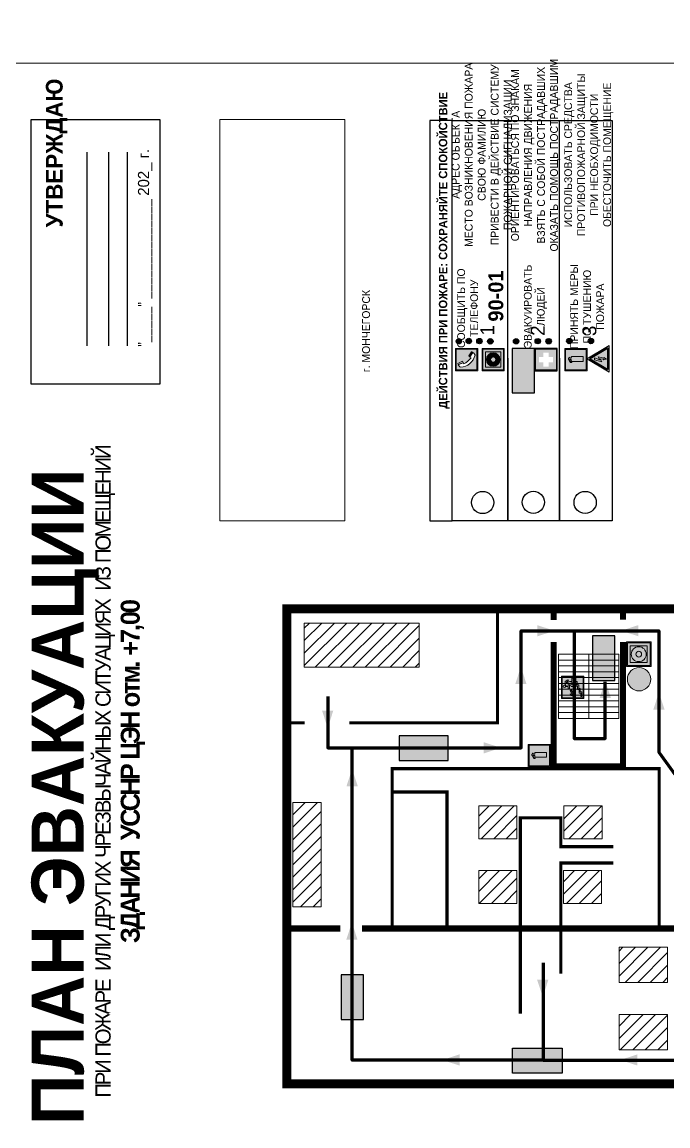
# Model space of a CAD drawing. Header units: millimetres. Extents: x 13810 to 67229, y 12374 to 21950.
# Drawn here: x 19675.6 to 19907.6, y 14560.3 to 14956.6 of the extents above; entities that cross this region are included whole.
import ezdxf

# ---------------------------------------------------------------- set-up
doc = ezdxf.new("R2010")
doc.units = ezdxf.units.MM
doc.layers.add('План_Штампы', color=7, linetype='Continuous')
doc.styles.add('обычный', font='arial.ttf')
picture_1 = doc.add_image_def('image1.jpg', size_in_pixel=(337, 105))
pattern_1 = [(45, (-1038.5477, 12247.7432), (-2.24506403, 2.24506403), [])]

# ---------------------------------------------------------------- blocks, each defined once
blk = doc.blocks.new('A$C3E6D3DDE')
at = {"lineweight": 5}
h = blk.add_hatch(color=40, dxfattribs=at)
h.paths.add_polyline_path([(24.1, 1.45), (16.46, -11.35), (31.74, -11.35)])
h.paths.add_polyline_path([(24.09, -0.46), (30.03, -10.41), (18.14, -10.41)], flags=16)
h.paths.add_polyline_path([(24.54, -3.08), (23.41, -6.02), (25.13, -5.01), (24.33, -8.5), (24.82, -8.27), (23.79, -9.86), (23.4, -8.04), (23.8, -8.43), (24.04, -6.29), (22.39, -7.25), (23.44, -3.08)], flags=0)
h = blk.add_hatch(color=256, dxfattribs=at)
h.paths.add_polyline_path([(24.37, 0.03, 0.567511), (23.82, 0.03), (17.59, -10.4, 0.582454), (17.86, -10.88), (30.32, -10.88, 0.582149), (30.6, -10.4)])
h.paths.add_polyline_path([(24.09, -0.46), (18.14, -10.41), (30.03, -10.41)], flags=16)
h.paths.add_polyline_path([(24.54, -3.08), (23.41, -6.02), (25.13, -5.01), (24.33, -8.5), (24.82, -8.27), (23.79, -9.86), (23.4, -8.04), (23.8, -8.43), (24.04, -6.29), (22.39, -7.25), (23.44, -3.08)], flags=0)
h = blk.add_hatch(color=40, dxfattribs=at)
h.paths.add_polyline_path([(24.09, -0.46), (18.14, -10.41), (30.03, -10.41)])
h.paths.add_polyline_path([(24.82, -8.27), (23.79, -9.86), (23.4, -8.04), (23.8, -8.43), (24.04, -6.29), (22.39, -7.25), (23.44, -3.08), (24.54, -3.08), (23.41, -6.02), (25.13, -5.01), (24.33, -8.5)], flags=16)
at = {"color": 40, "lineweight": 5}
for p, q in [((16.46, -11.35), (24.1, 1.45)), ((24.1, 1.45), (31.74, -11.35))]:
    blk.add_line(p, q, dxfattribs=at)
at = {"lineweight": 5}
for p, q in [((17.59, -10.4), (23.82, 0.03)), ((24.37, 0.03), (30.6, -10.4)), ((18.14, -10.41), (24.09, -0.46)), ((23.44, -3.08), (22.39, -7.25)), ((22.39, -7.25), (24.04, -6.29)), ((23.41, -6.02), (24.54, -3.08)), ((25.13, -5.01), (23.41, -6.02)), ((24.54, -3.08), (23.44, -3.08)), ((24.04, -6.29), (23.8, -8.43)), ((24.09, -0.46), (30.03, -10.41)), ((24.33, -8.5), (25.13, -5.01)), ((17.86, -10.88), (30.32, -10.88)), ((18.14, -10.41), (30.03, -10.41)), ((23.8, -8.43), (23.4, -8.04)), ((23.4, -8.04), (23.79, -9.86)), ((23.79, -9.86), (24.82, -8.27)), ((24.82, -8.27), (24.33, -8.5))]:
    blk.add_line(p, q, dxfattribs=at)
at = {"color": 50, "lineweight": 5}
blk.add_line((31.74, -11.35), (16.46, -11.35), dxfattribs=at)
blk = doc.blocks.new('A$C456E1F9C')
at = {"lineweight": 5}
h = blk.add_hatch(color=242, dxfattribs=at)
h.paths.add_polyline_path([(0.51, -1.47), (0.51, -13.26), (12.29, -13.26), (12.29, -1.47)])
h.paths.add_polyline_path([(5.42, -4.95, -0.254479), (4.78, -5.4), (3.52, -2.53, -0.209735), (4.23, -2.4)], flags=16)
h.paths.add_polyline_path([(8.53, -8.6), (10.87, -10.17), (10.54, -10.76), (8.03, -9.13, -0.192251)], flags=16)
h.paths.add_polyline_path([(4.61, -5.49, 0.005518), (3.87, -5.72, 0.128647), (7.49, -10.01, 0.00809), (7.83, -9.33), (10.47, -10.97, -0.16736), (8.99, -12.25, -0.327862), (1.95, -3.95, -0.166952), (3.36, -2.62)], flags=16)
at = {"color": 242, "lineweight": 5}
for p, q in [((0, -13.77), (0, -0.97)), ((12.8, -0.97), (0, -0.97)), ((4.61, -5.49), (3.36, -2.62)), ((3.52, -2.53), (4.78, -5.4)), ((4.23, -2.4), (5.42, -4.95)), ((12.8, -13.77), (12.8, -0.97)), ((7.83, -9.33), (10.47, -10.97)), ((8.03, -9.13), (10.54, -10.76)), ((10.81, -10.12), (8.53, -8.6)), ((10.54, -10.76), (10.8, -10.3)), ((10.8, -10.3), (10.81, -10.12)), ((0, -13.77), (12.8, -13.77))]:
    blk.add_line(p, q, dxfattribs=at)
blk.add_lwpolyline([(0.51, -1.47), (12.29, -1.47), (12.29, -13.26), (0.51, -13.26)], close=True, dxfattribs=at)
for centre, radius, start, end in [((4.59, -5.34), 2.99, 114.28453, 152.19739), ((11.12, -3.31), 9.19, 183.99153, 256.60086), ((4.02, -3.27), 0.891, 76.32839, 123.70924), ((14.98, -39.1), 35.17, 107.14873, 108.41345), ((13.86, -0.94), 11.08, 205.55365, 234.87622), ((4.68, -4.59), 0.824, 276.9621, 334.07228), ((-13.31, 0.8), 23.44, 332.54871, 334.40268), ((8.94, -9.5), 0.989, 114.40924, 157.93883), ((7.87, -9.46), 3, 291.92908, 329.9329)]:
    blk.add_arc(centre, radius, start, end, dxfattribs=at)
blk = doc.blocks.new('A$C54414219')
at = {"true_color": 0xffffff}
h = blk.add_hatch(color=7, dxfattribs=at)
h.paths.add_polyline_path([(2.39, -9.45), (2.39, -18.3), (11.23, -18.3), (11.23, -9.45)], flags=0)
h.paths.add_polyline_path([(10.71, -13.87, -1), (2.92, -13.87, -1)], flags=0)
h.paths.add_polyline_path([(8.3, -13.87, -1), (5.33, -13.87, -1)], flags=0)
h.paths.add_polyline_path([(0.41, -7.47), (0.41, -20.27), (13.21, -20.27), (13.21, -7.47)])
h.paths.add_polyline_path([(0.92, -19.77), (12.71, -19.77), (12.71, -7.98), (0.92, -7.98)], flags=16)
h.paths.add_polyline_path([(11.23, -9.45), (11.23, -18.3), (2.39, -18.3), (2.39, -9.45)], flags=0)
at = {"lineweight": 5}
h = blk.add_hatch(color=242, dxfattribs=at)
h.paths.add_polyline_path([(12.71, -7.98), (0.92, -7.98), (0.92, -19.77), (12.71, -19.77)])
h.paths.add_polyline_path([(11.23, -18.3), (2.39, -18.3), (2.39, -9.45), (11.23, -9.45)], flags=16)
h.paths.add_polyline_path([(10.71, -13.87, -1), (2.92, -13.87, -1)], flags=0)
h.paths.add_polyline_path([(8.3, -13.87, -1), (5.33, -13.87, -1)], flags=0)
at = {"true_color": 0xffffff}
h = blk.add_hatch(color=7, dxfattribs=at)
h.paths.add_polyline_path([(2.39, -9.45), (2.39, -18.3), (11.23, -18.3), (11.23, -9.45)])
h.paths.add_polyline_path([(10.71, -13.87, -1), (2.92, -13.87, -1)], flags=16)
h.paths.add_polyline_path([(8.3, -13.87, -1), (5.33, -13.87, -1)], flags=0)
at = {"lineweight": 5}
h = blk.add_hatch(color=242, dxfattribs=at)
h.paths.add_polyline_path([(2.92, -13.87, 1), (10.71, -13.87, 1)])
h.paths.add_polyline_path([(8.3, -13.87, -1), (5.33, -13.87, -1)], flags=16)
at = {"color": 242, "lineweight": 5}
for p, q in [((0.41, -20.27), (0.41, -7.47)), ((0.41, -7.47), (13.21, -7.47)), ((0.41, -7.47), (13.21, -7.47)), ((13.21, -20.27), (13.21, -7.47)), ((0.41, -20.27), (13.21, -20.27))]:
    blk.add_line(p, q, dxfattribs=at)
for points in [[(0.92, -7.98), (12.71, -7.98), (12.71, -19.77), (0.92, -19.77)], [(2.39, -9.45), (11.23, -9.45), (11.23, -18.3), (2.39, -18.3)]]:
    blk.add_lwpolyline(points, close=True, dxfattribs=at)
for radius in [3.89, 1.49]:
    blk.add_circle((6.81, -13.87), radius, dxfattribs=at)
blk = doc.blocks.new('A$C32E8229D')
at = {"true_color": 0xffffff}
blk.add_hatch(color=7, dxfattribs=at).paths.add_polyline_path([(0, 0), (0, -8), (16, -8), (16, 0)])
h = blk.add_hatch(color=126)
h.paths.add_polyline_path([(0.2, -0.2), (15.8, -0.2), (15.8, -7.8), (0.2, -7.8)])
h.paths.add_polyline_path([(13.49, -2.05), (12.08, -2.05), (11.37, -2.63, 0.162397), (11.29, -2.84), (11.29, -3.63), (10.35, -3.63), (10.35, -4.05), (11.68, -4.05), (11.68, -3.48), (12.26, -4.28), (11.29, -5.1), (11.29, -6.78), (11.85, -6.78), (11.85, -5.44), (12.8, -4.64), (12.8, -5.94), (14.46, -5.94), (14.46, -5.39), (13.45, -5.39), (13.45, -3.97), (12.46, -2.59), (13.15, -2.59), (13.69, -3.34), (14.18, -3)], flags=16)
h.paths.add_polyline_path([(10.74, -1.82, 1), (11.8, -1.82, 1)], flags=16)
h.paths.add_polyline_path([(9.39, -3.59), (5.99, -3.59), (6.56, -3.03), (5.91, -3.03), (5.1, -3.83), (5.91, -4.64), (6.56, -4.64), (5.99, -4.09), (9.39, -4.09)], flags=16)
h.paths.add_polyline_path([(4.29, -1.08), (1.72, -1.08), (1.72, -6.6), (4.29, -6.6)], flags=16)
at = {"color": 126}
blk.add_lwpolyline([(16, -8), (0, -8), (0, 0), (16, 0)], close=True, dxfattribs=at)
blk = doc.blocks.new('A$C18900ED3')
h = blk.add_hatch(color=126)
h.paths.add_polyline_path([(-0.18, -0.18), (-7.02, -0.18), (-7.02, -7.02), (-0.18, -7.02)])
h.paths.add_polyline_path([(-5.89, -4.46), (-5.89, -2.77), (-4.46, -2.77), (-4.46, -1.31), (-2.77, -1.31), (-2.77, -2.77), (-1.33, -2.77), (-1.33, -4.46), (-2.77, -4.46), (-2.77, -5.89), (-4.46, -5.89), (-4.46, -4.46)], flags=16)
at = {"color": 126}
for p, q in [((-7.2, 0), (-7.2, -7.2)), ((0, 0), (-7.2, 0)), ((0, -7.2), (0, 0)), ((-7.02, -7.02), (-7.02, -0.18)), ((-7.02, -0.18), (-0.18, -0.18)), ((-0.18, -0.18), (-0.18, -7.02)), ((-0.18, -7.02), (-7.02, -7.02)), ((-7.2, -7.2), (0, -7.2))]:
    blk.add_line(p, q, dxfattribs=at)
blk = doc.blocks.new('A$C3AD82952')
at = {"true_color": 0xf5f5ff}
h = blk.add_hatch(color=7, dxfattribs=at)
h.dxf.hatch_style = 1
h.paths.add_polyline_path([(8.21, 8.73, 0.414214), (7.89, 9.05), (7.22, 9.05), (7.22, 9.92), (7.59, 9.92, 1), (7.57, 10.36), (7.22, 10.36), (7.22, 10.6), (6.43, 10.6), (6.43, 10.36), (6.01, 10.36), (4.74, 9.59), (4.74, 8.69), (4.98, 8.73), (4.98, 9.26), (6.12, 9.91), (6.43, 9.91), (6.43, 9.05), (5.76, 9.05, 0.414214), (5.44, 8.73), (5.44, 2.2), (8.21, 2.2)], flags=0)
h.paths.add_polyline_path([(12.8, 12.8), (0, 12.8), (0, 0), (12.8, 0)])
h.paths.add_polyline_path([(0.51, 12.29), (12.29, 12.29), (12.29, 0.51), (0.51, 0.51)], flags=16)
h.paths.add_polyline_path([(4.74, 9.59), (6.01, 10.36), (6.43, 10.36), (6.43, 10.6), (7.22, 10.6), (7.22, 10.36), (7.59, 10.36, -0.94586), (7.59, 9.92), (7.22, 9.92), (7.22, 9.05), (7.89, 9.05, -0.414214), (8.21, 8.73), (8.21, 2.2), (5.44, 2.2), (5.44, 8.73, -0.414214), (5.76, 9.05), (6.43, 9.05), (6.43, 9.91), (6.12, 9.91), (4.98, 9.26), (4.98, 8.73), (4.74, 8.69)], flags=0)
h = blk.add_hatch(color=242)
h.dxf.hatch_style = 1
h.paths.add_polyline_path([(12.29, 12.29), (0.51, 12.29), (0.51, 0.51), (12.29, 0.51)])
h.paths.add_polyline_path([(4.74, 8.69), (4.74, 9.59), (6.01, 10.36), (6.43, 10.36), (6.43, 10.6), (7.22, 10.6), (7.22, 10.36), (7.59, 10.36, -0.94586), (7.59, 9.92), (7.22, 9.92), (7.22, 9.05), (7.89, 9.05, -0.414214), (8.21, 8.73), (8.21, 2.2), (5.44, 2.2), (5.44, 8.73, -0.414214), (5.76, 9.05), (6.43, 9.05), (6.43, 9.91), (6.12, 9.91), (4.98, 9.26), (4.98, 8.73)], flags=16)
h = blk.add_hatch(color=7, dxfattribs=at)
h.dxf.hatch_style = 1
h.paths.add_polyline_path([(8.21, 8.73, 0.414214), (7.89, 9.05), (7.22, 9.05), (7.22, 9.92), (7.59, 9.92, 1), (7.57, 10.36), (7.22, 10.36), (7.22, 10.6), (6.43, 10.6), (6.43, 10.36), (6.01, 10.36), (4.74, 9.59), (4.74, 8.69), (4.98, 8.73), (4.98, 9.26), (6.12, 9.91), (6.43, 9.91), (6.43, 9.05), (5.76, 9.05, 0.414214), (5.44, 8.73), (5.44, 2.2), (8.21, 2.2)])
at = {"color": 242, "lineweight": 5}
for p, q in [((0, 0), (0, 12.8)), ((0, 12.8), (12.8, 12.8)), ((12.8, 0), (12.8, 12.8)), ((6.01, 10.36), (4.74, 9.59)), ((4.74, 9.59), (4.74, 8.69)), ((4.74, 8.69), (4.98, 8.73)), ((4.98, 9.26), (6.12, 9.91)), ((4.98, 8.73), (4.98, 9.26)), ((5.44, 2.2), (5.44, 8.73)), ((5.76, 9.05), (6.43, 9.05)), ((6.01, 10.36), (6.43, 10.36)), ((6.12, 9.91), (6.43, 9.91)), ((7.22, 10.6), (6.43, 10.6)), ((6.43, 10.6), (6.43, 10.36)), ((6.43, 9.91), (6.43, 9.05)), ((7.22, 10.36), (7.22, 10.6)), ((7.59, 10.36), (7.22, 10.36)), ((7.22, 9.05), (7.22, 9.92)), ((7.59, 9.92), (7.22, 9.92)), ((7.89, 9.05), (7.22, 9.05)), ((8.21, 2.2), (8.21, 8.73)), ((0, 0), (12.8, 0)), ((5.44, 2.2), (8.21, 2.2))]:
    blk.add_line(p, q, dxfattribs=at)
blk.add_lwpolyline([(0.51, 12.29), (12.29, 12.29), (12.29, 0.51), (0.51, 0.51)], close=True, dxfattribs=at)
for centre, radius, start, end in [((5.76, 8.73), 0.32, 90, 180), ((7.58, 10.14), 0.223, 273.18746, 86.81254), ((7.89, 8.73), 0.32, 0, 90)]:
    blk.add_arc(centre, radius, start, end, dxfattribs=at)
blk = doc.blocks.new('A$C7B8C2D5B')
at = {"lineweight": 0}
h = blk.add_hatch(color=5, dxfattribs=at)
h.dxf.hatch_style = 1
h.paths.add_polyline_path([(1.4, -3.02, 1), (-2.11, -3.02, 1)])
at = {"color": 5, "lineweight": 0}
blk.add_circle((-0.36, -3.02), 1.75, dxfattribs=at)
blk = doc.blocks.new('A$C7B4425F7')
at = {"true_color": 0xffffff}
blk.add_hatch(color=7, dxfattribs=at).paths.add_polyline_path([(0, 0), (-16, 0), (-16, -8), (0, -8)])
h = blk.add_hatch(color=126)
h.paths.add_polyline_path([(-0.2, -0.2), (-15.8, -0.2), (-15.8, -7.8), (-0.2, -7.8)])
h.paths.add_polyline_path([(-11.76, -2.03), (-11.76, -3.66), (-11.17, -3.66, -0.568275), (-11.17, -6.18), (-12.58, -6.18), (-12.58, -2.03)], flags=16)
h.paths.add_polyline_path([(-13.33, -4.12, -0.495768), (-13.59, -6.18), (-15.03, -6.18), (-15.03, -2.03), (-13.59, -2.03, -0.487973)], flags=16)
h.paths.add_polyline_path([(-10.25, -2.03), (-9.48, -2.03), (-9.48, -6.18), (-10.25, -6.18)], flags=16)
h.paths.add_polyline_path([(-13.84, -3.69), (-14.24, -3.69), (-14.24, -3.03), (-13.9, -3.03, -0.692621)], flags=0)
h.paths.add_polyline_path([(-9.15, -2.03), (-8.4, -2.03), (-8.04, -3.07), (-7.68, -2.03), (-6.93, -2.03), (-7.64, -4.1), (-6.93, -6.18), (-7.68, -6.18), (-8.04, -5.14), (-8.4, -6.18), (-9.15, -6.18), (-8.44, -4.1)], flags=16)
h.paths.add_polyline_path([(-11.76, -4.46), (-11.42, -4.46, -0.692621), (-11.36, -5.12), (-11.76, -5.12)], flags=0)
h.paths.add_polyline_path([(-13.9, -5.2), (-14.24, -5.2), (-14.24, -4.55), (-13.84, -4.55, -0.708038)], flags=0)
edge = h.paths.add_edge_path(flags=16)
edge.add_ellipse((-5.51, -4.08), major_axis=(0, 2.05), ratio=0.586184, start_angle=0, end_angle=360)
edge = h.paths.add_edge_path(flags=0)
edge.add_ellipse((-5.51, -4.08), major_axis=(0, 1.14), ratio=0.454828, start_angle=0, end_angle=360)
h.paths.add_polyline_path([(-4.13, -4.96, 0.377264), (-3.48, -4.52, 0.0555), (-3.16, -2.03), (-1.66, -2.03), (-1.66, -4.96), (-0.96, -4.96), (-0.96, -7.01), (-1.75, -7.01), (-1.75, -6.18), (-3.3, -6.18), (-3.3, -7.02), (-4.13, -7.02)], flags=16)
h.paths.add_polyline_path([(-2.73, -2.91), (-2.28, -2.91), (-2.28, -4.96), (-3.05, -4.96, 0.079136)], flags=0)
at = {"color": 126}
blk.add_lwpolyline([(-16, -8), (0, -8), (0, 0), (-16, 0)], close=True, dxfattribs=at)
blk = doc.blocks.new('вниз 3')
at = {"lineweight": 0, "true_color": 0xffffff}
h = blk.add_hatch(color=7, dxfattribs=at)
h.dxf.hatch_style = 1
h.paths.add_polyline_path([(40997.5, -4475.69), (40997.25, -4475.28), (40995.76, -4476.15), (40995.97, -4475.23), (40995.39, -4475.56), (40995.05, -4476.83), (40996.33, -4477.17), (40996.91, -4476.83), (40996, -4476.55)], flags=0)
h.paths.add_polyline_path([(40999.81, -4473.95), (41000.22, -4473.95), (41000.64, -4474.67), (41001.03, -4474.43), (41000.46, -4473.49), (41000.42, -4473.49), (40999.43, -4473.49), (40998.68, -4473.92), (40998.68, -4474.57), (40997.88, -4474.57), (40997.88, -4475), (40999.14, -4475), (40999.14, -4474.43), (40999.14, -4474.38), (40999.59, -4475.15), (40998.72, -4475.67), (40998.72, -4477.06), (40999.24, -4477.06), (40999.24, -4475.96), (40999.95, -4475.56), (40999.95, -4476.43), (41001.61, -4476.43), (41001.61, -4475.88), (41000.47, -4475.88), (41000.47, -4475.12)], flags=0)
h.paths.add_polyline_path([(40999.2, -4473.24, 1), (40998.35, -4473.24, 1)], flags=0)
h.paths.add_polyline_path([(41000.46, -4477.26), (41001.69, -4477.26), (41001.69, -4476.84), (41000.03, -4476.84), (41000.03, -4477.39), (40998.78, -4477.39), (40998.78, -4477.95), (40997.53, -4477.95), (40997.53, -4478.5), (40996.29, -4478.5), (40996.29, -4479.06), (40995.05, -4479.06), (40995.05, -4479.48), (40995.29, -4479.48), (40996.72, -4479.48), (40996.72, -4478.92), (40997.97, -4478.92), (40997.97, -4478.36), (40999.2, -4478.36), (40999.2, -4477.81), (41000.46, -4477.81)], flags=0)
h.paths.add_polyline_path([(41002.37, -4472.17), (40994.37, -4472.17), (40994.37, -4480.17), (41002.37, -4480.17)])
h.paths.add_polyline_path([(41002.16, -4479.96), (40994.57, -4479.96), (40994.57, -4472.37), (41002.16, -4472.37)], flags=16)
h.paths.add_polyline_path([(41001.61, -4475.88), (41001.61, -4476.43), (40999.95, -4476.43), (40999.95, -4475.56), (40999.24, -4475.96), (40999.24, -4477.06), (40998.72, -4477.06), (40998.72, -4475.67), (40999.59, -4475.15), (40999.14, -4474.38), (40999.14, -4474.43), (40999.14, -4475), (40997.88, -4475), (40997.88, -4474.57), (40998.68, -4474.57), (40998.68, -4473.92), (40999.43, -4473.49), (41000.42, -4473.49), (41000.46, -4473.49), (41001.03, -4474.43), (41000.64, -4474.67), (41000.22, -4473.95), (40999.81, -4473.95), (41000.47, -4475.12), (41000.47, -4475.88)], flags=0)
h.paths.add_polyline_path([(41001.69, -4476.84), (41001.69, -4477.26), (41000.46, -4477.26), (41000.46, -4477.81), (40999.2, -4477.81), (40999.2, -4478.36), (40997.97, -4478.36), (40997.97, -4478.92), (40996.72, -4478.92), (40996.72, -4479.48), (40995.05, -4479.48), (40995.05, -4479.06), (40996.29, -4479.06), (40996.29, -4478.5), (40997.53, -4478.5), (40997.53, -4477.95), (40998.78, -4477.95), (40998.78, -4477.39), (41000.03, -4477.39), (41000.03, -4476.84)], flags=0)
h.paths.add_polyline_path([(40998.35, -4473.24, -1), (40999.2, -4473.24, -1)], flags=0)
h.paths.add_polyline_path([(40997.5, -4475.69), (40996, -4476.55), (40996.91, -4476.83), (40996.33, -4477.17), (40995.05, -4476.83), (40995.39, -4475.56), (40995.97, -4475.23), (40995.76, -4476.15), (40997.25, -4475.28)], flags=0)
at = {"lineweight": 0}
h = blk.add_hatch(color=126, dxfattribs=at)
h.dxf.hatch_style = 1
h.paths.add_polyline_path([(41002.16, -4472.37), (40994.57, -4472.37), (40994.57, -4479.96), (41002.16, -4479.96)])
h.paths.add_polyline_path([(40995.97, -4475.23), (40995.76, -4476.15), (40997.25, -4475.28), (40997.5, -4475.69), (40996, -4476.55), (40996.91, -4476.83), (40996.33, -4477.17), (40995.05, -4476.83), (40995.39, -4475.56)], flags=16)
h.paths.add_polyline_path([(40997.88, -4474.57), (40998.68, -4474.57), (40998.68, -4473.92), (40999.43, -4473.49), (41000.42, -4473.49), (41000.46, -4473.49), (41001.03, -4474.43), (41000.64, -4474.67), (41000.22, -4473.95), (40999.81, -4473.95), (41000.47, -4475.12), (41000.47, -4475.88), (41001.61, -4475.88), (41001.61, -4476.43), (40999.95, -4476.43), (40999.95, -4475.56), (40999.24, -4475.96), (40999.24, -4477.06), (40998.72, -4477.06), (40998.72, -4475.67), (40999.59, -4475.15), (40999.14, -4474.38), (40999.14, -4474.43), (40999.14, -4475), (40997.88, -4475)], flags=16)
h.paths.add_polyline_path([(40998.35, -4473.24, -1), (40999.2, -4473.24, -1)], flags=16)
h.paths.add_polyline_path([(40997.53, -4477.95), (40998.78, -4477.95), (40998.78, -4477.39), (41000.03, -4477.39), (41000.03, -4476.84), (41001.69, -4476.84), (41001.69, -4477.26), (41000.46, -4477.26), (41000.46, -4477.81), (40999.2, -4477.81), (40999.2, -4478.36), (40997.97, -4478.36), (40997.97, -4478.92), (40996.72, -4478.92), (40996.72, -4479.48), (40995.05, -4479.48), (40995.05, -4479.06), (40996.29, -4479.06), (40996.29, -4478.5), (40997.53, -4478.5)], flags=16)
at = {"lineweight": 0, "true_color": 0xffffff}
h = blk.add_hatch(color=7, dxfattribs=at)
h.dxf.hatch_style = 1
h.paths.add_polyline_path([(40999.2, -4473.24, 1), (40998.35, -4473.24, 1)])
h.paths.add_polyline_path([(40999.81, -4473.95), (41000.22, -4473.95), (41000.64, -4474.67), (41001.03, -4474.43), (41000.46, -4473.49), (41000.42, -4473.49), (40999.43, -4473.49), (40998.68, -4473.92), (40998.68, -4474.57), (40997.88, -4474.57), (40997.88, -4475), (40999.14, -4475), (40999.14, -4474.43), (40999.14, -4474.38), (40999.59, -4475.15), (40998.72, -4475.67), (40998.72, -4477.06), (40999.24, -4477.06), (40999.24, -4475.96), (40999.95, -4475.56), (40999.95, -4476.43), (41001.61, -4476.43), (41001.61, -4475.88), (41000.47, -4475.88), (41000.47, -4475.12)])
h.paths.add_polyline_path([(40999.2, -4477.81), (41000.46, -4477.81), (41000.46, -4477.26), (41001.69, -4477.26), (41001.69, -4476.84), (41000.03, -4476.84), (41000.03, -4477.39), (40998.78, -4477.39), (40998.78, -4477.95), (40997.53, -4477.95), (40997.53, -4478.5), (40996.29, -4478.5), (40996.29, -4479.06), (40995.05, -4479.06), (40995.05, -4479.48), (40995.29, -4479.48), (40996.72, -4479.48), (40996.72, -4478.92), (40997.97, -4478.92), (40997.97, -4478.36), (40999.2, -4478.36)])
h.paths.add_polyline_path([(40997.5, -4475.69), (40997.25, -4475.28), (40995.76, -4476.15), (40995.97, -4475.23), (40995.39, -4475.56), (40995.05, -4476.83), (40996.33, -4477.17), (40996.91, -4476.83), (40996, -4476.55)])
at = {"color": 126, "lineweight": 0}
for points in [[(40994.37, -4472.17), (41002.37, -4472.17), (41002.37, -4480.17), (40994.37, -4480.17)], [(40994.57, -4472.37), (41002.16, -4472.37), (41002.16, -4479.96), (40994.57, -4479.96)]]:
    blk.add_lwpolyline(points, close=True, dxfattribs=at)
for points in [[(40999.14, -4474.43), (40999.14, -4475), (40997.88, -4475), (40997.88, -4474.57), (40998.68, -4474.57), (40998.68, -4473.92), (40999.43, -4473.49), (41000.42, -4473.49), (41000.46, -4473.49), (41001.03, -4474.43), (41000.64, -4474.67), (41000.22, -4473.95), (40999.81, -4473.95), (41000.47, -4475.12), (41000.47, -4475.88), (41001.61, -4475.88), (41001.61, -4476.43), (40999.95, -4476.43), (40999.95, -4475.56), (40999.24, -4475.96), (40999.24, -4477.06), (40998.72, -4477.06), (40998.72, -4475.67), (40999.59, -4475.15), (40999.14, -4474.38), (40999.14, -4474.43)], [(40995.05, -4476.83), (40995.39, -4475.56), (40995.97, -4475.23), (40995.76, -4476.15), (40997.25, -4475.28), (40997.5, -4475.69), (40996, -4476.55), (40996.91, -4476.83), (40996.33, -4477.17), (40995.05, -4476.83)], [(40995.29, -4479.48), (40995.05, -4479.48), (40995.05, -4479.06), (40996.29, -4479.06), (40996.29, -4478.5), (40997.53, -4478.5), (40997.53, -4477.95), (40998.78, -4477.95), (40998.78, -4477.39), (41000.03, -4477.39), (41000.03, -4476.84), (41001.69, -4476.84), (41001.69, -4477.26), (41000.46, -4477.26), (41000.46, -4477.81), (40999.2, -4477.81), (40999.2, -4478.36), (40997.97, -4478.36), (40997.97, -4478.92), (40996.72, -4478.92), (40996.72, -4479.48), (40995.05, -4479.48)]]:
    blk.add_lwpolyline(points, dxfattribs=at)
blk.add_circle((40998.77, -4473.24), 0.426, dxfattribs=at)

msp = doc.modelspace()

# ---------------------------------------------------------------- hatches: boundary and pattern name
at = {"lineweight": 0}
h = msp.add_hatch(color=256, dxfattribs=at)
h.dxf.hatch_style = 1
h.paths.add_polyline_path([(19832.46, 14841.04, 1), (19832.46, 14842.98, 1)])
h = msp.add_hatch(color=256, dxfattribs=at)
h.dxf.hatch_style = 1
h.paths.add_polyline_path([(19836.04, 14841.15, 1), (19836.04, 14843.08, 1)])
h = msp.add_hatch(color=256, dxfattribs=at)
h.dxf.hatch_style = 1
h.paths.add_polyline_path([(19839.85, 14841.11, 1), (19839.85, 14843.04, 1)])
h = msp.add_hatch(color=256, dxfattribs=at)
h.dxf.hatch_style = 1
h.paths.add_polyline_path([(19843.78, 14841.03, 1), (19843.78, 14842.96, 1)])
h = msp.add_hatch(color=256, dxfattribs=at)
h.dxf.hatch_style = 1
h.paths.add_polyline_path([(19853.05, 14841.04, 1), (19853.05, 14842.97, 1)])
h = msp.add_hatch(color=256, dxfattribs=at)
h.dxf.hatch_style = 1
h.paths.add_polyline_path([(19860.83, 14841.08, 1), (19860.83, 14843.01, 1)])
h = msp.add_hatch(color=256, dxfattribs=at)
h.dxf.hatch_style = 1
h.paths.add_polyline_path([(19864.73, 14841.07, 1), (19864.73, 14843, 1)])
h = msp.add_hatch(color=256, dxfattribs=at)
h.dxf.hatch_style = 1
h.paths.add_polyline_path([(19872.15, 14841.13, 1), (19872.15, 14843.06, 1)])
h = msp.add_hatch(color=256, dxfattribs=at)
h.dxf.hatch_style = 1
h.paths.add_polyline_path([(19879.92, 14841.14, 1), (19879.92, 14843.07, 1)])
h = msp.add_hatch(dxfattribs=at)
h.set_pattern_fill('ANSI31', color=256, angle=360)
h.set_pattern_definition(pattern_1)
h.paths.add_polyline_path([(19776.97, 14740.87), (19776.97, 14725.04), (19818.28, 14725.04), (19818.28, 14740.87)])
h = msp.add_hatch(dxfattribs=at)
h.set_pattern_fill('ANSI31', color=256, angle=360)
h.set_pattern_definition(pattern_1)
h.paths.add_polyline_path([(19772.82, 14638.93), (19783.02, 14638.93), (19783.02, 14676.45), (19772.82, 14676.45)])
h.paths.add_polyline_path([(19839.62, 14663.42), (19853.35, 14663.42), (19853.35, 14675.27), (19839.62, 14675.27)])
h.paths.add_polyline_path([(19839.62, 14640.16), (19853.35, 14640.16), (19853.35, 14652.01), (19839.62, 14652.01)])
h.paths.add_polyline_path([(19870.02, 14640.16), (19883.75, 14640.16), (19883.75, 14652.01), (19870.02, 14652.01)])
h.paths.add_polyline_path([(19870.19, 14675.27), (19870.19, 14663.42), (19883.91, 14663.42), (19883.91, 14675.27)])
h = msp.add_hatch(dxfattribs=at)
h.set_pattern_fill('ANSI31', color=256, angle=360)
h.set_pattern_definition(pattern_1)
h.paths.add_polyline_path([(19907.42, 14611.82), (19907.42, 14624.5), (19890.02, 14624.5), (19890.02, 14611.82)])
h.paths.add_polyline_path([(19974.47, 14614.44), (19974.47, 14622.08), (19912.67, 14622.08), (19912.67, 14614.44)])
h.paths.add_polyline_path([(19974.47, 14589.58), (19974.47, 14597.22), (19912.67, 14597.22), (19912.67, 14589.58)])
h.paths.add_polyline_path([(19907.42, 14600.3), (19890.02, 14600.3), (19890.02, 14587.61), (19907.42, 14587.61)])

# ---------------------------------------------------------------- linework, layer by layer
at = {"color": 126, "lineweight": 0, "true_color": 0x008754}
for points in [[(19659.64, 15336.92), (20259.64, 15336.92), (20259.64, 14941.92), (19659.64, 14941.92)], [(19659.64, 14941.92), (20259.64, 14941.92), (20259.64, 14546.92), (19659.64, 14546.92)]]:
    msp.add_lwpolyline(points, close=True, dxfattribs=at)
for points in [[(19678.93, 14826.67), (19678.93, 14921.68), (19725.13, 14921.68), (19725.13, 14826.67)], [(19830.1, 14777.5), (19830.1, 14921.27), (19822.05, 14921.27), (19822.05, 14777.5)], [(19830.1, 14777.5), (19830.1, 14921.27), (19887.5, 14921.27), (19887.5, 14777.5)]]:
    msp.add_lwpolyline(points, close=True)
for points in [[(19850.1, 14835.92), (19850.1, 14777.5), (19850.1, 14921.27)], [(19868.67, 14835.92), (19868.67, 14777.5), (19868.67, 14921.27)], [(19698.97, 14840.43), (19698.97, 14909.95)], [(19706.73, 14840.43), (19706.73, 14909.95)], [(19713.52, 14840.43), (19713.52, 14909.95)]]:
    msp.add_lwpolyline(points)
at = {"lineweight": 0}
for points, const_width in [([(19875.08, 14745.96), (19770.72, 14745.96), (19770.72, 14575.43), (20203.86, 14575.43), (20203.86, 14745.96), (19875.08, 14745.96)], 3.3), ([(19846.32, 14745.96), (19846.32, 14705.08), (19793.12, 14705.08)], 1.1), ([(19866.53, 14745.96), (19866.53, 14741.99)], 2.2), ([(19891.44, 14745.96), (19891.44, 14742.12)], 2.2), ([(19866.53, 14734.11), (19866.53, 14689.43), (19891.44, 14689.43), (19891.44, 14734.11)], 2.2), ([(19770.72, 14705.08), (19777.14, 14705.08)], 1.1), ([(19808.57, 14631.18), (19808.57, 14686.49), (19808.57, 14680.21), (19828.22, 14680.21), (19828.22, 14631.18)], 1.1), ([(19854.55, 14600.66), (19854.55, 14670.9), (19869.14, 14670.9), (19869.14, 14660.58), (19887.97, 14660.58)], 1.1), ([(19887.97, 14654.71), (19869.14, 14654.71), (19869.14, 14615.03)], 1.1), ([(19770.72, 14631.18), (19789.95, 14631.18)], 2.2), ([(19797.75, 14631.18), (19966.09, 14631.18)], 2.2)]:
    msp.add_lwpolyline(points, dxfattribs=dict(at, const_width=const_width))
for points in [[(19776.97, 14740.87), (19818.28, 14740.87), (19818.28, 14725.04), (19776.97, 14725.04)], [(19868.3, 14727.59), (19879.14, 14727.59), (19879.14, 14729.68), (19868.3, 14729.68)], [(19868.3, 14725.49), (19879.14, 14725.49), (19879.14, 14727.59), (19868.3, 14727.59)], [(19879.14, 14727.59), (19889.98, 14727.59), (19889.98, 14729.68), (19879.14, 14729.68)], [(19879.14, 14725.49), (19889.98, 14725.49), (19889.98, 14727.59), (19879.14, 14727.59)], [(19868.3, 14723.4), (19879.14, 14723.4), (19879.14, 14725.49), (19868.3, 14725.49)], [(19868.3, 14721.3), (19879.14, 14721.3), (19879.14, 14723.4), (19868.3, 14723.4)], [(19879.14, 14723.4), (19889.98, 14723.4), (19889.98, 14725.49), (19879.14, 14725.49)], [(19879.14, 14721.3), (19889.98, 14721.3), (19889.98, 14723.4), (19879.14, 14723.4)], [(19868.3, 14719.21), (19879.14, 14719.21), (19879.14, 14721.3), (19868.3, 14721.3)], [(19868.3, 14717.11), (19879.14, 14717.11), (19879.14, 14719.21), (19868.3, 14719.21)], [(19879.14, 14719.21), (19889.98, 14719.21), (19889.98, 14721.3), (19879.14, 14721.3)], [(19879.14, 14717.11), (19889.98, 14717.11), (19889.98, 14719.21), (19879.14, 14719.21)], [(19868.3, 14715.02), (19879.14, 14715.02), (19879.14, 14717.11), (19868.3, 14717.11)], [(19868.3, 14712.92), (19879.14, 14712.92), (19879.14, 14715.02), (19868.3, 14715.02)], [(19879.14, 14715.02), (19889.98, 14715.02), (19889.98, 14717.11), (19879.14, 14717.11)], [(19879.14, 14712.92), (19889.98, 14712.92), (19889.98, 14715.02), (19879.14, 14715.02)], [(19868.3, 14710.83), (19879.14, 14710.83), (19879.14, 14712.92), (19868.3, 14712.92)], [(19868.3, 14708.73), (19879.14, 14708.73), (19879.14, 14710.83), (19868.3, 14710.83)], [(19879.14, 14710.83), (19889.98, 14710.83), (19889.98, 14712.92), (19879.14, 14712.92)], [(19879.14, 14708.73), (19889.98, 14708.73), (19889.98, 14710.83), (19879.14, 14710.83)], [(19868.3, 14706.64), (19879.14, 14706.64), (19879.14, 14708.73), (19868.3, 14708.73)], [(19879.14, 14706.64), (19889.98, 14706.64), (19889.98, 14708.73), (19879.14, 14708.73)], [(19783.02, 14676.45), (19772.82, 14676.45), (19772.82, 14638.93), (19783.02, 14638.93)], [(19839.62, 14675.27), (19853.35, 14675.27), (19853.35, 14663.42), (19839.62, 14663.42)], [(19870.19, 14675.27), (19883.91, 14675.27), (19883.91, 14663.42), (19870.19, 14663.42)], [(19839.62, 14652.01), (19853.35, 14652.01), (19853.35, 14640.16), (19839.62, 14640.16)], [(19870.02, 14652.01), (19883.75, 14652.01), (19883.75, 14640.16), (19870.02, 14640.16)], [(19890.02, 14624.5), (19907.42, 14624.5), (19907.42, 14611.82), (19890.02, 14611.82)], [(19890.02, 14600.3), (19907.42, 14600.3), (19907.42, 14587.61), (19890.02, 14587.61)]]:
    msp.add_lwpolyline(points, close=True, dxfattribs=at)
at = {"color": 126, "lineweight": 100, "true_color": 0x008754}
for points in [[(19785.37, 14714.46), (19785.37, 14696.1), (19854.82, 14696.1), (19854.82, 14738.09), (19873.88, 14738.09), (19873.88, 14715.52)], [(19873.88, 14738.09), (19904.24, 14738.09), (19904.24, 14694.55), (19911.88, 14684.04), (19911.88, 14658.76), (19930.18, 14638.57), (20101.19, 14638.57), (20101.19, 14680.8), (20135.93, 14680.8)], [(19873.88, 14715.52), (19873.88, 14699.37), (19885.04, 14699.37), (19885.04, 14719.74)], [(19862.74, 14583.95), (19794.13, 14583.95), (19794.13, 14696.1)], [(19862.74, 14618.82), (19862.74, 14583.95), (19978.17, 14583.95), (19978.17, 14626.75), (19912.9, 14626.75)]]:
    msp.add_lwpolyline(points, dxfattribs=at)
at = {"lineweight": 100, "const_width": 1.1}
msp.add_lwpolyline([(19808.57, 14686.49), (19808.57, 14688.59), (19904.46, 14688.59), (19904.46, 14632.37)], dxfattribs=at)
for centre, radius in [((19832.46, 14842.01), 0.966), ((19836.04, 14842.11), 0.966), ((19839.85, 14842.08), 0.966), ((19843.78, 14841.99), 0.966), ((19853.05, 14842.01), 0.966), ((19860.83, 14842.05), 0.966), ((19864.73, 14842.04), 0.966), ((19872.15, 14842.1), 0.966), ((19879.92, 14842.1), 0.966), ((19841.02, 14784.13), 3.98), ((19859.25, 14784.22), 3.98), ((19877.83, 14784.16), 3.98)]:
    msp.add_circle(centre, radius)
at = {"layer": 'План_Штампы', "color": 126, "true_color": 0x008754}
for points in [[(19860.66, 14736.06), (19860.66, 14740.09), (19866.84, 14738.1)], [(19896.97, 14740.13), (19896.97, 14736.11), (19890.78, 14738.09)], [(19856.78, 14718.98), (19852.76, 14718.98), (19854.74, 14725.17)], [(19887.08, 14713.98), (19883.05, 14713.99), (19885.04, 14720.17)], [(19906.36, 14709.81), (19902.33, 14709.81), (19904.32, 14715.99)], [(19783.34, 14709.39), (19787.37, 14709.38), (19785.38, 14703.2)], [(19841.42, 14694.04), (19841.42, 14698.07), (19847.61, 14696.08)], [(19796.16, 14682.29), (19792.13, 14682.3), (19794.12, 14688.48)], [(19796.09, 14627.18), (19792.06, 14627.19), (19794.05, 14633.37)], [(19860.58, 14612.79), (19864.61, 14612.78), (19862.62, 14606.6)], [(19832.72, 14586.03), (19832.72, 14582), (19826.54, 14583.99)], [(19896.61, 14586.02), (19896.6, 14582), (19890.42, 14583.99)]]:
    msp.add_solid(points, dxfattribs=at)

# ---------------------------------------------------------------- block references
at = {"rotation": 90}
for name, p, xscale, yscale, zscale in [('A$C456E1F9C', (19830.64, 14831.45), 0.625, 0.625, 0.625), ('A$C54414219', (19836.13, 14831.2), 0.625, 0.625, 0.625), ('A$C18900ED3', (19859.78, 14839.45), 1.111111111007631, 1.111111111007631, 1.111111111007631), ('A$C3AD82952', (19878.51, 14831.4), 0.625, 0.625, 0.625), ('A$C3E6D3DDE', (19879.32, 14820.69), 0.625, 0.625, 0.625), ('A$C3AD82952', (19865.36, 14689.28), 0.625, 0.625, 0.625)]:
    msp.add_blockref(name, p, dxfattribs=dict(at, xscale=xscale, yscale=yscale, zscale=zscale))
at = {"xscale": -1, "rotation": 90}
for p in [(19851.63, 14839.45), (19790.19, 14614.51)]:
    msp.add_blockref('A$C32E8229D', p, dxfattribs=at)
for name, p, xscale, yscale, zscale in [('A$C54414219', (19892.41, 14739.22), 0.6875, 0.6875, 0.6875), ('A$C7B8C2D5B', (19898.06, 14727.92), 2.39516128860414, 2.39516128860414, 2.39516128860414), ('A$C32E8229D', (19828.63, 14700.35), -1.1, 1.1, 1.1)]:
    msp.add_blockref(name, p, dxfattribs=dict(xscale=xscale, yscale=yscale, zscale=zscale))
at = {"color": 126, "true_color": 0x008754, "rotation": 90}
msp.add_blockref('вниз 3', (15397.17, -26280.58), dxfattribs=at)
at = {"layer": 'План_Штампы', "rotation": 90}
msp.add_blockref('A$C7B4425F7', (19880.49, 14736.23), dxfattribs=at)
at = {"layer": 'План_Штампы', "color": 126, "true_color": 0x008754, "xscale": 1.113761976465601, "yscale": 1.113761976465601, "zscale": 1.113761976465601, "rotation": 359.9978653237144}
msp.add_blockref('A$C32E8229D', (19851.78, 14588.23), dxfattribs=at)

# ---------------------------------------------------------------- texts
at = {"lineweight": 0, "rotation": 90, "style": 'обычный'}
for s, insert, char_height, width, attachment_point in [('\\pi-8.4,l8.4,t8.4;{\\fProxima Nova Rg|b0|i0|c204|p2;АДРЕС ОБЪЕКТА\\PМЕСТО ВОЗНИКНОВЕНИЯ ПОЖАРА \\PСВОЮ ФАМИЛИЮ\\PПРИВЕСТИ В ДЕЙСТВИЕ СИСТЕМУ \\PПОЖАРНОЙ СИГНАЛИЗАЦИИ}', (19841.09, 14908.96), 2.8, 126.6484, 5), ('\\pi-8.4,l8.4,t8.4;{\\fProxima Nova Rg|b0|i0|c204|p2;ОРИЕНТИРОВАТЬСЯ ПО ЗНАКАМ \\PНАПРАВЛЕНИЯ ДВИЖЕНИЯ\\PВЗЯТЬ С СОБОЙ ПОСТРАДАВШИХ\\PОКАЗАТЬ ПОМОЩЬ ПОСТРАДАВШИМ}', (19860.06, 14908.81), 2.8, 126.6484, 5), ('\\pi-8.4,l8.4,t8.4;{\\fProxima Nova Rg|b0|i0|c204|p2;ИСПОЛЬЗОВАТЬ СРЕДСТВА \\PПРОТИВОПОЖАРНОЙ ЗАЩИТЫ \\PПРИ НЕОБХОДИМОСТИ \\PОБЕСТОЧИТЬ ПОМЕЩЕНИЕ}', (19879.14, 14908.97), 2.8, 126.6484, 5), ('\\pi-18,l18,t18;{\\fProxima Nova Rg|b1|i0|c204|p2;УТВЕРЖДАЮ\\H1.1997x; }', (19688.05, 14909.62), 6, 126.6484, 5), ('{\\fProxima Nova Rg|b1|i0|c204|p2;ДЕЙСТВИЯ ПРИ ПОЖАРЕ: СОХРАНЯЙТЕ СПОКОЙСТВИЕ\\H1.6644x; }', (19827.23, 14874.66), 3, 175.1736, 5), ('{\\fArial Narrow|b0|i0|c204|p34;"_____" ______________ \\fProxima Nova Rg|b0|i0|c204|p2;202_ г. }', (19719.81, 14875.58), 4, 78.6503, 5), ('{\\fProxima Nova Rg|b0|i0|c204|p2;ЭВАКУИРОВАТЬ \\PЛЮДЕЙ}', (19859.97, 14854.49), 2.8, 126.6484, 5), ('{\\fProxima Nova Rg|b0|i0|c204|p2;ПРИНЯТЬ МЕРЫ \\PПО ТУШЕНИЮ \\PПОЖАРА}', (19878.55, 14854.45), 2.8, 126.6484, 5), ('{\\fProxima Nova Rg|b0|i0|c204|p2;СООБЩИТЬ ПО \\PТЕЛЕФОНУ}', (19835.65, 14853.89), 2.8, 126.6484, 5), ('{\\fProxima Nova Rg|b1|i0|c204|p2;\\H1.0714x;90-01\\fProxima Nova Rg|b0|i0|c204|p2;\\H0.93331x; \\H1.3449x; }', (19845.8, 14858.25), 5, 126.6484, 5), ('\\pi-8.4,l8.4,t8.4;{\\fProxima Nova Rg|b0|i0|c204|p2;г. МОНЧЕГОРСК\\H1.1997x; }', (19799.17, 14845.67), 2.8, 126.6484, 5), ('{\\fProxima Nova Rg|b0|i0|c204|p2;1\\H1.1667x; }', (19842.72, 14845.99), 5, 126.6484, 5), ('{\\fProxima Nova Rg|b0|i0|c204|p2;2\\H1.1967x; }', (19860.8, 14845.84), 5, 126.6484, 5), ('{\\fProxima Nova Rg|b0|i0|c204|p2;3\\H1.1967x; }', (19879.38, 14845.77), 5, 126.6484, 5), ('{\\fProxima Nova Rg|b1|i0|c204|p2;ПЛАН ЭВАКУАЦИИ}', (19679.02, 14560.7), 18.7, 419.8066, 1)]:
    msp.add_mtext(s, dxfattribs=dict(at, insert=insert, char_height=char_height, width=width, attachment_point=attachment_point))
at = {"color": 0, "lineweight": 0, "insert": (19701.83, 14687.34), "char_height": 6.8, "width": 381.8334, "attachment_point": 5, "rotation": 90, "style": 'обычный'}
msp.add_mtext('{\\fArial Black|b1|i0|c204|p34;\\H2x;\\T0.85;  \\fArial Narrow|b0|i0|c204|p34;\\H0.8x;\\W0.9;\\P\\fProxima Nova Rg|b0|i0|c204|p2;\\H0.5x;\\W1;\\C256;ПРИ ПОЖАРЕ  ИЛИ ДРУГИХ ЧРЕЗВЫЧАЙНЫХ СИТУАЦИЯХ  ИЗ ПОМЕЩЕНИЙ \\fProxima Nova Rg|b1|i0|c204|p2;\\H1.25x;\\PЗДАНИЯ  УССНР ЦЭН отм. +7,00}', dxfattribs=at)

# ---------------------------------------------------------------- pictures from other files: only their frames are drawn
at = {"color": 7, "lineweight": 0, "true_color": 0xf5f5ff}
image = msp.add_image(picture_1, insert=(19791.58, 14777.5), size_in_units=(144.15, 44.91), rotation=90, dxfattribs=at)
image.dxf.flags = 7

doc.saveas('drawing.dxf')
